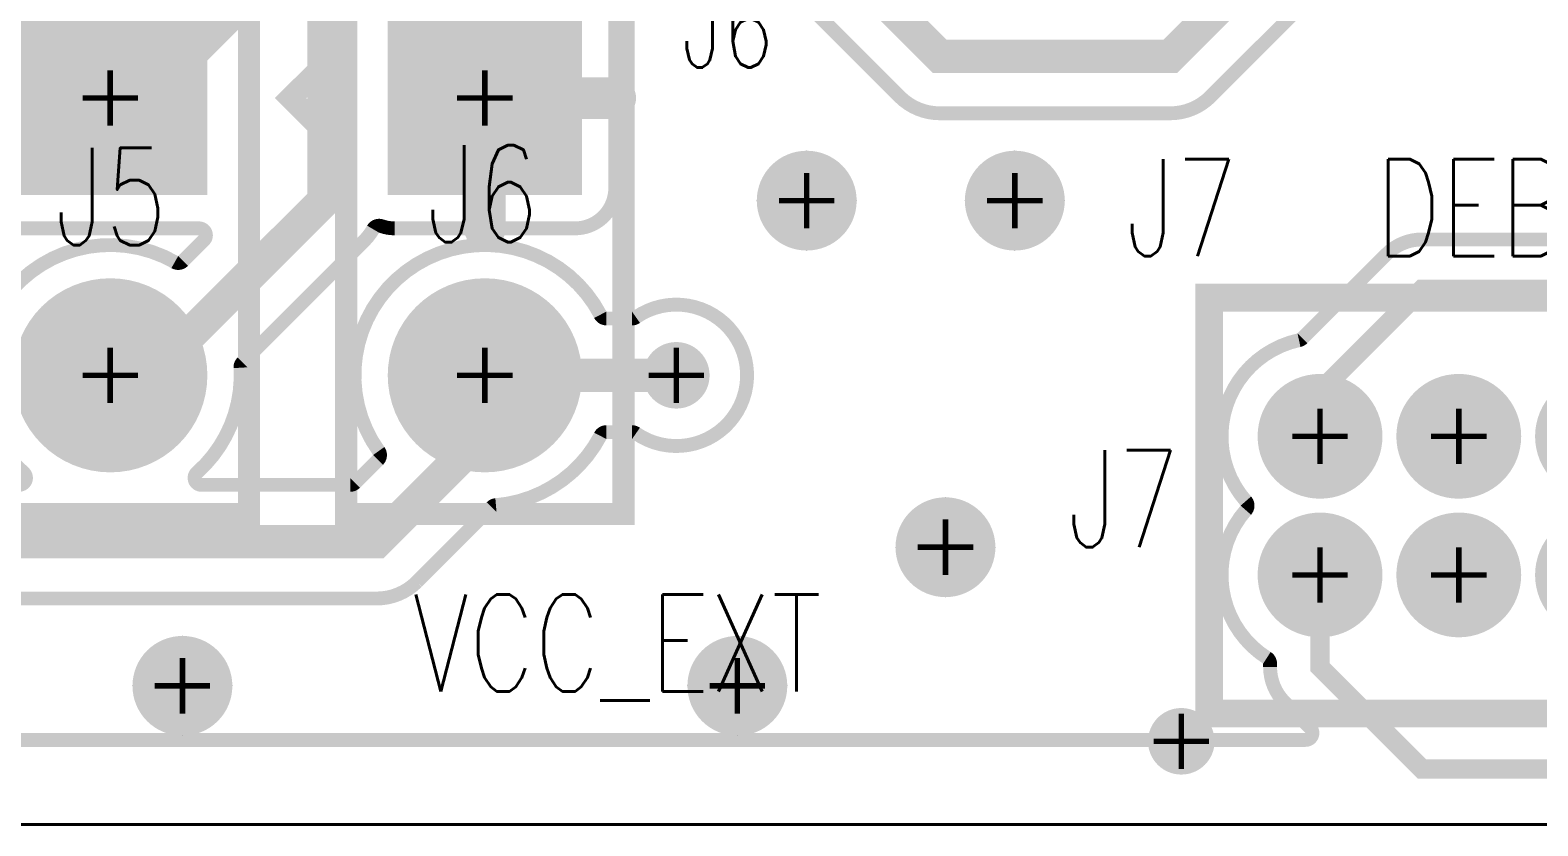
# Model space of a CAD drawing. Extents: x -0.08 to 4.16, y -0.29 to 1.7.
# Drawn here: x 0.495 to 1.039, y -0.001 to 0.286 of the extents above; entities that cross this region are included whole.
import ezdxf

# ---------------------------------------------------------------- set-up
doc = ezdxf.new("R2010")
doc.units = 0
doc.header["$MEASUREMENT"] = 0
for name, pattern in [('SIG_11', [2, 1, 1]), ('SIG_5', [2, 1, 1]), ('SIG_6', [2, 1, 1]), ('SIG_88', [2, 1, 1]), ('SIG_89', [2, 1, 1]), ('SIG_94', [2, 1, 1]), ('SIG_95', [2, 1, 1])]:
    doc.linetypes.add(name, pattern=pattern)
doc.layers.get('0').update_dxf_attribs({"linetype": 'CONTINUOUS'})
for name, color, linetype in [('BOARD_OUTLINE_00', 130, 'CONTINUOUS'), ('DRIL_PLTE_THRU_01', 34, 'CONTINUOUS'), ('DRIL_PLTE_THRU_02', 136, 'CONTINUOUS'), ('DRIL_PLTE_THRU_03', 136, 'CONTINUOUS'), ('DRIL_PLTE_THRU_04', 146, 'CONTINUOUS'), ('DRIL_PLTE_THRU_05', 106, 'CONTINUOUS'), ('DRIL_PLTE_THRU_06', 253, 'CONTINUOUS'), ('DRIL_SYMBOL', 130, 'CONTINUOUS'), ('PADS_BOT', 255, 'CONTINUOUS'), ('PADS_INNER', 43, 'CONTINUOUS'), ('PADS_TOP', 43, 'CONTINUOUS'), ('PADS_XR_121', 2, 'CONTINUOUS'), ('PADS_XR_128', 2, 'CONTINUOUS'), ('PART_NAME_126', 16, 'CONTINUOUS'), ('PART_NAME_127', 1, 'CONTINUOUS'), ('PART_TOP_2DLINE_126', 16, 'CONTINUOUS'), ('PART_TOP_2DLINE_127', 1, 'CONTINUOUS'), ('POUR_OUTLINE_01', 34, 'CONTINUOUS'), ('POUR_PADTHERM_01', 34, 'CONTINUOUS'), ('POUR_VIATHERM_01', 34, 'CONTINUOUS'), ('TEXT_126', 231, 'CONTINUOUS'), ('TRACE_01', 34, 'CONTINUOUS'), ('VIAPTS', 2, 'CONTINUOUS')]:
    doc.layers.add(name, color=color, linetype=linetype)
doc.styles.add('W0$005', font='simplex', dxfattribs={"width": 0.75})

# ---------------------------------------------------------------- blocks, each defined once
blk = doc.blocks.new('BOARD_89')
at = {"layer": 'BOARD_OUTLINE_00', "const_width": 0.001}
blk.add_lwpolyline([(0, 0), (2.71, 0), (2.71, 0.278, -1), (2.804, 0.278), (2.804, 0), (4.155, 0), (4.155, 1.7), (2.804, 1.7), (2.804, 1.41629, -0.917938), (2.71068, 1.40832, -0.060287), (2.71, 1.422), (2.71, 1.7), (0, 1.7)], format="xyb", close=True, dxfattribs=at)
blk = doc.blocks.new('POUR_OUTLINE_2021')
at = {"layer": 'POUR_OUTLINE_01', "const_width": 0.005}
for points in [[(15.0365, 5.8205), (14.9735, 5.7575, -0.198912), (14.959, 5.7515), (14.876, 5.7515, -0.198912), (14.8615, 5.7575), (14.8125, 5.8065, -0.198912)], [(14.759, 5.7895), (14.759, 5.7245, -0.414214), (14.7445, 5.71), (14.6795, 5.71, -0.084259), (14.67472, 5.71081, 0.359663), (14.67173, 5.70971, -0.064937), (14.6685, 5.7055), (14.62465, 5.66166, 0.214131), (14.62392, 5.65974, -0.229568), (14.60822, 5.62187, 0.689671), (14.60988, 5.6175), (14.66347, 5.6175, 0.198912), (14.66524, 5.61823), (14.67348, 5.62647, 0.366553), (14.67375, 5.62969, -1.07082), (14.75362, 5.67884, 0.278792), (14.75583, 5.6775), (14.76503, 5.6775, 0.152896), (14.76646, 5.67795, -1.911678), (14.76646, 5.63605, 0.152896), (14.76503, 5.6365), (14.75583, 5.6365, 0.278792), (14.75362, 5.63516, -0.256004), (14.71599, 5.61017, 0.176894), (14.71444, 5.60945), (14.6875, 5.5825, -0.198912), (14.673, 5.5765), (14.471, 5.5765, -0.198912)], [(14.54412, 5.6175, 0.689671), (14.54578, 5.62187, -0.9006), (14.60025, 5.69784, 0.337767), (14.60326, 5.69825), (14.61074, 5.70573, 0.668179), (14.60897, 5.71), (14.5445, 5.71, -0.414214)], [(14.073, 5.5255), (15.00776, 5.5255, 0.668179), (15.00953, 5.52977), (15.00027, 5.53902, -0.198912), (14.995, 5.55175), (14.995, 5.553, 0.255604), (14.99385, 5.55511, -0.458317), (14.98626, 5.60836, 0.37527), (14.98626, 5.61164, -0.570405), (15.00542, 5.66968, 0.143493), (15.00665, 5.67035), (15.03702, 5.70073, -0.198912), (15.04975, 5.706), (15.36506, 5.706, 0.701251)]]:
    blk.add_lwpolyline(points, format="xyb", dxfattribs=at)
blk = doc.blocks.new('POUR_VIATHERM_2224')
at = {"layer": 'POUR_VIATHERM_01'}
for points in [[(14.603, 5.563), (14.603, 5.563)], [(14.585, 5.545), (14.585, 5.545)], [(14.621, 5.545), (14.621, 5.545)], [(14.603, 5.527), (14.603, 5.527)]]:
    blk.add_lwpolyline(points, dxfattribs=at)
blk = doc.blocks.new('POUR_VIATHERM_2248')
at = {"layer": 'POUR_VIATHERM_01'}
for points in [[(14.803, 5.563), (14.803, 5.563)], [(14.785, 5.545), (14.785, 5.545)], [(14.821, 5.545), (14.821, 5.545)], [(14.803, 5.527), (14.803, 5.527)]]:
    blk.add_lwpolyline(points, dxfattribs=at)
blk = doc.blocks.new('POUR_VIATHERM_2249')
at = {"layer": 'POUR_VIATHERM_01'}
for points in [[(14.878, 5.613), (14.878, 5.613)], [(14.86, 5.595), (14.86, 5.595)], [(14.896, 5.595), (14.896, 5.595)], [(14.878, 5.577), (14.878, 5.577)]]:
    blk.add_lwpolyline(points, dxfattribs=at)
blk = doc.blocks.new('POUR_VIATHERM_2250')
at = {"layer": 'POUR_VIATHERM_01'}
for points in [[(14.903, 5.738), (14.903, 5.738)], [(14.885, 5.72), (14.885, 5.72)], [(14.921, 5.72), (14.921, 5.72)], [(14.903, 5.702), (14.903, 5.702)]]:
    blk.add_lwpolyline(points, dxfattribs=at)
blk = doc.blocks.new('POUR_VIATHERM_2251')
at = {"layer": 'POUR_VIATHERM_01'}
for points in [[(14.828, 5.738), (14.828, 5.738)], [(14.81, 5.72), (14.81, 5.72)], [(14.846, 5.72), (14.846, 5.72)], [(14.828, 5.702), (14.828, 5.702)]]:
    blk.add_lwpolyline(points, dxfattribs=at)
blk = doc.blocks.new('POUR_PADTHERM_2408')
at = {"layer": 'POUR_PADTHERM_01', "const_width": 0.0075}
for points in [[(14.759, 5.76075), (14.7445, 5.76075, 1), (14.7445, 5.75325), (14.759, 5.75325, 1), (14.759, 5.76075)], [(14.71575, 5.71), (14.71575, 5.7245, 1), (14.70825, 5.7245), (14.70825, 5.71, 1), (14.71575, 5.71)]]:
    blk.add_lwpolyline(points, format="xyb", dxfattribs=at)
blk = doc.blocks.new('POUR_HEADER_1')
for name in ['POUR_OUTLINE_2021', 'POUR_PADTHERM_2408', 'POUR_VIATHERM_2251', 'POUR_VIATHERM_2250', 'POUR_VIATHERM_2249', 'POUR_VIATHERM_2224', 'POUR_VIATHERM_2248']:
    blk.add_blockref(name, (-17.378, -6.845))
blk = doc.blocks.new('SMOOTH_0$008')
at = {"const_width": 0.004}
blk.add_lwpolyline([(-0.002, 0, 1), (0.002, 0, 1)], format="xyb", close=True, dxfattribs=at)
blk = doc.blocks.new('PART_BODY_TOP_71')
at = {"layer": 'PART_TOP_2DLINE_126', "const_width": 0.008}
blk.add_lwpolyline([(0, 0.05), (-0.05, 0.05), (-0.05, -0.15), (0.05, -0.15), (0.05, 0.05)], close=True, dxfattribs=at)
blk.add_lwpolyline([(-0.05, 0.02), (-0.07, 0), (-0.05, -0.02)], dxfattribs=at)
at = {"layer": 'PART_TOP_2DLINE_127', "const_width": 0.008}
blk.add_lwpolyline([(0, 0.05), (-0.05, 0.05), (-0.05, -0.15), (0.05, -0.15), (0.05, 0.05)], close=True, dxfattribs=at)
blk.add_lwpolyline([(-0.05, 0.02), (-0.07, 0), (-0.05, -0.02)], dxfattribs=at)
at = {"layer": 'PART_TOP_2DLINE_126'}
for p in [(-0.05, 0.05), (0, 0.05), (0.05, 0.05), (-0.05, 0.02), (-0.07, 0), (-0.05, -0.02), (-0.05, -0.15), (0.05, -0.15)]:
    blk.add_blockref('SMOOTH_0$008', p, dxfattribs=at)
at = {"layer": 'PART_TOP_2DLINE_127'}
for p in [(-0.05, 0.05), (0, 0.05), (0.05, 0.05), (-0.05, 0.02), (-0.07, 0), (-0.05, -0.02), (-0.05, -0.15), (0.05, -0.15)]:
    blk.add_blockref('SMOOTH_0$008', p, dxfattribs=at)
blk = doc.blocks.new('DRIL_SYMBOL_0$035')
at = {"layer": 'DRIL_SYMBOL', "const_width": 0.002}
for points in [[(0, -0.01), (0, 0.01)], [(-0.01, 0), (0.01, 0)]]:
    blk.add_lwpolyline(points, dxfattribs=at)
blk = doc.blocks.new('DRIL_HOLE_0$035')
at = {"const_width": 0.0175}
blk.add_lwpolyline([(-0.00875, 0, 1), (0.00875, 0, 1)], format="xyb", close=True, dxfattribs=at)
blk.add_blockref('DRIL_SYMBOL_0$035', (0, 0))
blk = doc.blocks.new('PAD_33')
at = {"const_width": 0.065}
blk.add_lwpolyline([(-0.0325, 0), (0.0325, 0)], dxfattribs=at)
blk = doc.blocks.new('PAD_34')
at = {"const_width": 0.07}
blk.add_lwpolyline([(-0.035, 0), (0.035, 0)], dxfattribs=at)
blk = doc.blocks.new('STK_TOP_61')
at = {"layer": 'DRIL_PLTE_THRU_01'}
blk.add_blockref('DRIL_HOLE_0$035', (0, 0), dxfattribs=at)
at = {"layer": 'DRIL_PLTE_THRU_02'}
blk.add_blockref('DRIL_HOLE_0$035', (0, 0), dxfattribs=at)
at = {"layer": 'DRIL_PLTE_THRU_03'}
blk.add_blockref('DRIL_HOLE_0$035', (0, 0), dxfattribs=at)
at = {"layer": 'DRIL_PLTE_THRU_04'}
blk.add_blockref('DRIL_HOLE_0$035', (0, 0), dxfattribs=at)
at = {"layer": 'DRIL_PLTE_THRU_05'}
blk.add_blockref('DRIL_HOLE_0$035', (0, 0), dxfattribs=at)
at = {"layer": 'DRIL_PLTE_THRU_06'}
blk.add_blockref('DRIL_HOLE_0$035', (0, 0), dxfattribs=at)
at = {"layer": 'PADS_BOT'}
blk.add_blockref('PAD_33', (0, 0), dxfattribs=at)
at = {"layer": 'PADS_INNER'}
blk.add_blockref('PAD_33', (0, 0), dxfattribs=at)
at = {"layer": 'PADS_TOP'}
blk.add_blockref('PAD_33', (0, 0), dxfattribs=at)
at = {"layer": 'PADS_XR_121'}
blk.add_blockref('PAD_34', (0, 0), dxfattribs=at)
at = {"layer": 'PADS_XR_128'}
blk.add_blockref('PAD_34', (0, 0), dxfattribs=at)
blk = doc.blocks.new('PAD_35')
at = {"const_width": 0.0325}
blk.add_lwpolyline([(0, -0.01625, 1), (0, 0.01625, 1)], format="xyb", close=True, dxfattribs=at)
blk = doc.blocks.new('PAD_36')
at = {"const_width": 0.035}
blk.add_lwpolyline([(0, -0.0175, 1), (0, 0.0175, 1)], format="xyb", close=True, dxfattribs=at)
blk = doc.blocks.new('STK_TOP_60')
at = {"layer": 'DRIL_PLTE_THRU_01'}
blk.add_blockref('DRIL_HOLE_0$035', (0, 0), dxfattribs=at)
at = {"layer": 'DRIL_PLTE_THRU_02'}
blk.add_blockref('DRIL_HOLE_0$035', (0, 0), dxfattribs=at)
at = {"layer": 'DRIL_PLTE_THRU_03'}
blk.add_blockref('DRIL_HOLE_0$035', (0, 0), dxfattribs=at)
at = {"layer": 'DRIL_PLTE_THRU_04'}
blk.add_blockref('DRIL_HOLE_0$035', (0, 0), dxfattribs=at)
at = {"layer": 'DRIL_PLTE_THRU_05'}
blk.add_blockref('DRIL_HOLE_0$035', (0, 0), dxfattribs=at)
at = {"layer": 'DRIL_PLTE_THRU_06'}
blk.add_blockref('DRIL_HOLE_0$035', (0, 0), dxfattribs=at)
at = {"layer": 'PADS_BOT'}
blk.add_blockref('PAD_35', (0, 0), dxfattribs=at)
at = {"layer": 'PADS_INNER'}
blk.add_blockref('PAD_35', (0, 0), dxfattribs=at)
at = {"layer": 'PADS_TOP'}
blk.add_blockref('PAD_35', (0, 0), dxfattribs=at)
at = {"layer": 'PADS_XR_121'}
blk.add_blockref('PAD_36', (0, 0), dxfattribs=at)
at = {"layer": 'PADS_XR_128'}
blk.add_blockref('PAD_36', (0, 0), dxfattribs=at)
blk = doc.blocks.new('SYM_TOP_21')
for name, p in [('PART_BODY_TOP_71', (0, 0)), ('STK_TOP_61', (0, 0)), ('STK_TOP_60', (0, -0.1))]:
    blk.add_blockref(name, p)
blk = doc.blocks.new('PART_TOP_40')
blk.add_blockref('SYM_TOP_21', (0, 0))
at = {"layer": 'PART_NAME_126', "style": 'W0$005', "width": 0.75}
blk.add_text('J5', height=0.02863, dxfattribs=at).set_placement((-0.091, 0.055))
at = {"layer": 'PART_NAME_127', "style": 'W0$005', "width": 0.75}
blk.add_text('J5', height=0.035, dxfattribs=at).set_placement((-0.02, -0.053))
blk = doc.blocks.new('PART_TOP_41')
blk.add_blockref('SYM_TOP_21', (0, 0))
at = {"layer": 'PART_NAME_126', "style": 'W0$005', "width": 0.75}
blk.add_text('J6', height=0.02863, dxfattribs=at).set_placement((0.071, 0.011))
at = {"layer": 'PART_NAME_127', "style": 'W0$005', "width": 0.75}
blk.add_text('J6', height=0.035, dxfattribs=at).set_placement((-0.021, -0.052))
blk = doc.blocks.new('SMOOTH_0$01')
at = {"const_width": 0.005}
blk.add_lwpolyline([(-0.0025, 0, 1), (0.0025, 0, 1)], format="xyb", close=True, dxfattribs=at)
blk = doc.blocks.new('PART_BODY_TOP_85')
at = {"layer": 'PART_TOP_2DLINE_126', "const_width": 0.01}
blk.add_lwpolyline([(-0.04, 0.1), (0.24, 0.1), (0.24, -0.05), (-0.04, -0.05)], close=True, dxfattribs=at)
blk.add_lwpolyline([(-0.03563, -0.05563), (-0.00563, -0.08563), (0.02562, -0.05438)], dxfattribs=at)
at = {"layer": 'PART_TOP_2DLINE_127', "const_width": 0.01}
blk.add_lwpolyline([(-0.04, 0.1), (0.24, 0.1), (0.24, -0.05), (-0.04, -0.05)], close=True, dxfattribs=at)
blk.add_lwpolyline([(-0.03563, -0.05563), (-0.00563, -0.08563), (0.02562, -0.05438)], dxfattribs=at)
at = {"layer": 'PART_TOP_2DLINE_126'}
for p in [(-0.04, 0.1), (0.24, 0.1), (-0.04, -0.05), (0.24, -0.05), (-0.03563, -0.05563), (0.02562, -0.05438), (-0.00563, -0.08563)]:
    blk.add_blockref('SMOOTH_0$01', p, dxfattribs=at)
at = {"layer": 'PART_TOP_2DLINE_127'}
for p in [(-0.04, 0.1), (0.24, 0.1), (-0.04, -0.05), (0.24, -0.05), (-0.03563, -0.05563), (0.02562, -0.05438), (-0.00563, -0.08563)]:
    blk.add_blockref('SMOOTH_0$01', p, dxfattribs=at)
blk = doc.blocks.new('DRIL_SYMBOL_0$028')
at = {"layer": 'DRIL_SYMBOL', "const_width": 0.002}
for points in [[(0, -0.01), (0, 0.01)], [(-0.01, 0), (0.01, 0)]]:
    blk.add_lwpolyline(points, dxfattribs=at)
blk = doc.blocks.new('DRIL_HOLE_0$028')
at = {"const_width": 0.014}
blk.add_lwpolyline([(-0.007, 0, 1), (0.007, 0, 1)], format="xyb", close=True, dxfattribs=at)
blk.add_blockref('DRIL_SYMBOL_0$028', (0, 0))
blk = doc.blocks.new('PAD_58')
at = {"const_width": 0.021}
blk.add_lwpolyline([(0, -0.0105, 1), (0, 0.0105, 1)], format="xyb", close=True, dxfattribs=at)
blk = doc.blocks.new('PAD_56')
at = {"const_width": 0.0225}
blk.add_lwpolyline([(0, -0.01125, 1), (0, 0.01125, 1)], format="xyb", close=True, dxfattribs=at)
blk = doc.blocks.new('STK_TOP_220')
at = {"layer": 'DRIL_PLTE_THRU_01'}
blk.add_blockref('DRIL_HOLE_0$028', (0, 0), dxfattribs=at)
at = {"layer": 'DRIL_PLTE_THRU_02'}
blk.add_blockref('DRIL_HOLE_0$028', (0, 0), dxfattribs=at)
at = {"layer": 'DRIL_PLTE_THRU_03'}
blk.add_blockref('DRIL_HOLE_0$028', (0, 0), dxfattribs=at)
at = {"layer": 'DRIL_PLTE_THRU_04'}
blk.add_blockref('DRIL_HOLE_0$028', (0, 0), dxfattribs=at)
at = {"layer": 'DRIL_PLTE_THRU_05'}
blk.add_blockref('DRIL_HOLE_0$028', (0, 0), dxfattribs=at)
at = {"layer": 'DRIL_PLTE_THRU_06'}
blk.add_blockref('DRIL_HOLE_0$028', (0, 0), dxfattribs=at)
at = {"layer": 'PADS_BOT'}
blk.add_blockref('PAD_58', (0, 0), dxfattribs=at)
at = {"layer": 'PADS_INNER'}
blk.add_blockref('PAD_58', (0, 0), dxfattribs=at)
at = {"layer": 'PADS_TOP'}
blk.add_blockref('PAD_58', (0, 0), dxfattribs=at)
at = {"layer": 'PADS_XR_121'}
blk.add_blockref('PAD_56', (0, 0), dxfattribs=at)
at = {"layer": 'PADS_XR_128'}
blk.add_blockref('PAD_56', (0, 0), dxfattribs=at)
blk = doc.blocks.new('SYM_TOP_35')
for name, p in [('PART_BODY_TOP_85', (0, 0)), ('STK_TOP_220', (0, 0.05)), ('STK_TOP_220', (0.05, 0.05)), ('STK_TOP_220', (0.1, 0.05)), ('STK_TOP_220', (0.15, 0.05)), ('STK_TOP_220', (0.2, 0.05)), ('STK_TOP_220', (0, 0)), ('STK_TOP_220', (0.05, 0)), ('STK_TOP_220', (0.1, 0)), ('STK_TOP_220', (0.15, 0)), ('STK_TOP_220', (0.2, 0))]:
    blk.add_blockref(name, p)
blk = doc.blocks.new('PART_TOP_95')
blk.add_blockref('SYM_TOP_35', (0, 0))
at = {"layer": 'PART_NAME_126', "style": 'W0$005', "width": 0.75}
blk.add_text('J7', height=0.035, rotation=180, dxfattribs=at).set_placement((0.27, -0.065))
at = {"layer": 'PART_NAME_127', "style": 'W0$005', "width": 0.75}
blk.add_text('J7', height=0.035, rotation=180, dxfattribs=at).set_placement((0.291, 0.04))
blk = doc.blocks.new('SMOOTH_0$007')
at = {"const_width": 0.0035}
blk.add_lwpolyline([(-0.00175, 0, 1), (0.00175, 0, 1)], format="xyb", close=True, dxfattribs=at)
blk = doc.blocks.new('SMOOTH_0$012')
at = {"const_width": 0.006}
blk.add_lwpolyline([(-0.003, 0, 1), (0.003, 0, 1)], format="xyb", close=True, dxfattribs=at)
blk = doc.blocks.new('DRIL_SYMBOL_0$018')
at = {"layer": 'DRIL_SYMBOL', "const_width": 0.002}
for points in [[(0, -0.01), (0, 0.01)], [(-0.01, 0), (0.01, 0)]]:
    blk.add_lwpolyline(points, dxfattribs=at)
blk = doc.blocks.new('DRIL_HOLE_0$018')
at = {"const_width": 0.009}
blk.add_lwpolyline([(-0.0045, 0, 1), (0.0045, 0, 1)], format="xyb", close=True, dxfattribs=at)
blk.add_blockref('DRIL_SYMBOL_0$018', (0, 0))
blk = doc.blocks.new('PAD_54')
at = {"const_width": 0.018}
blk.add_lwpolyline([(0, -0.009, 1), (0, 0.009, 1)], format="xyb", close=True, dxfattribs=at)
blk = doc.blocks.new('STK_TOP_10')
at = {"layer": 'DRIL_PLTE_THRU_01'}
blk.add_blockref('DRIL_HOLE_0$018', (0, 0), dxfattribs=at)
at = {"layer": 'DRIL_PLTE_THRU_02'}
blk.add_blockref('DRIL_HOLE_0$018', (0, 0), dxfattribs=at)
at = {"layer": 'DRIL_PLTE_THRU_03'}
blk.add_blockref('DRIL_HOLE_0$018', (0, 0), dxfattribs=at)
at = {"layer": 'DRIL_PLTE_THRU_04'}
blk.add_blockref('DRIL_HOLE_0$018', (0, 0), dxfattribs=at)
at = {"layer": 'DRIL_PLTE_THRU_05'}
blk.add_blockref('DRIL_HOLE_0$018', (0, 0), dxfattribs=at)
at = {"layer": 'DRIL_PLTE_THRU_06'}
blk.add_blockref('DRIL_HOLE_0$018', (0, 0), dxfattribs=at)
at = {"layer": 'PADS_BOT'}
blk.add_blockref('PAD_54', (0, 0), dxfattribs=at)
at = {"layer": 'PADS_INNER'}
blk.add_blockref('PAD_54', (0, 0), dxfattribs=at)
at = {"layer": 'PADS_TOP'}
blk.add_blockref('PAD_54', (0, 0), dxfattribs=at)
blk = doc.blocks.new('SYM_TOP_10')
blk.add_blockref('STK_TOP_10', (0, 0))
blk = doc.blocks.new('DRIL_SYMBOL_0$008')
at = {"layer": 'DRIL_SYMBOL', "const_width": 0.002}
for points in [[(0, -0.01), (0, 0.01)], [(-0.01, 0), (0.01, 0)]]:
    blk.add_lwpolyline(points, dxfattribs=at)
blk = doc.blocks.new('DRIL_HOLE_0$008')
at = {"const_width": 0.004}
blk.add_lwpolyline([(-0.002, 0, 1), (0.002, 0, 1)], format="xyb", close=True, dxfattribs=at)
blk.add_blockref('DRIL_SYMBOL_0$008', (0, 0))
blk = doc.blocks.new('PAD_79')
at = {"const_width": 0.012}
blk.add_lwpolyline([(0, -0.006, 1), (0, 0.006, 1)], format="xyb", close=True, dxfattribs=at)
blk = doc.blocks.new('PAD_80')
at = {"const_width": 0.011}
blk.add_lwpolyline([(0, -0.0055, 1), (0, 0.0055, 1)], format="xyb", close=True, dxfattribs=at)
blk = doc.blocks.new('STK_TOP_129')
at = {"layer": 'DRIL_PLTE_THRU_01'}
blk.add_blockref('DRIL_HOLE_0$008', (0, 0), dxfattribs=at)
at = {"layer": 'DRIL_PLTE_THRU_02'}
blk.add_blockref('DRIL_HOLE_0$008', (0, 0), dxfattribs=at)
at = {"layer": 'DRIL_PLTE_THRU_03'}
blk.add_blockref('DRIL_HOLE_0$008', (0, 0), dxfattribs=at)
at = {"layer": 'DRIL_PLTE_THRU_04'}
blk.add_blockref('DRIL_HOLE_0$008', (0, 0), dxfattribs=at)
at = {"layer": 'DRIL_PLTE_THRU_05'}
blk.add_blockref('DRIL_HOLE_0$008', (0, 0), dxfattribs=at)
at = {"layer": 'DRIL_PLTE_THRU_06'}
blk.add_blockref('DRIL_HOLE_0$008', (0, 0), dxfattribs=at)
at = {"layer": 'PADS_BOT'}
blk.add_blockref('PAD_79', (0, 0), dxfattribs=at)
at = {"layer": 'PADS_INNER'}
blk.add_blockref('PAD_79', (0, 0), dxfattribs=at)
at = {"layer": 'PADS_TOP'}
blk.add_blockref('PAD_80', (0, 0), dxfattribs=at)
blk = doc.blocks.new('SYM_TOP_11')
blk.add_blockref('STK_TOP_129', (0, 0))

msp = doc.modelspace()

# ---------------------------------------------------------------- linework, layer by layer
at = {"layer": 'TRACE_01', "linetype": 'SIG_94', "const_width": 0.012}
msp.add_lwpolyline([(0.524, 0.262), (0.537, 0.262), (0.576, 0.301), (0.576, 0.331), (0.635, 0.39), (0.635, 0.427), (0.6585, 0.4505), (0.679, 0.4505)], dxfattribs=at)
at = {"layer": 'TRACE_01', "linetype": 'SIG_95', "const_width": 0.012}
msp.add_lwpolyline([(0.774, 0.4035), (0.774, 0.326), (0.823, 0.277), (0.906, 0.277), (0.969, 0.34), (0.969, 0.4035)], dxfattribs=at)
at = {"layer": 'TRACE_01', "linetype": 'SIG_89', "const_width": 0.012}
msp.add_lwpolyline([(0.524, 0.162), (0.538, 0.162), (0.601, 0.225), (0.601, 0.299), (0.626, 0.324), (0.669, 0.324), (0.678, 0.333), (0.678, 0.343)], dxfattribs=at)
at = {"layer": 'TRACE_01', "linetype": 'SIG_5', "const_width": 0.007}
msp.add_lwpolyline([(0.96, 0.14), (0.96, 0.15625), (0.99675, 0.193), (2.20325, 0.193), (2.24, 0.15625), (2.24, 0.085)], dxfattribs=at)
at = {"layer": 'TRACE_01', "linetype": 'SIG_88', "const_width": 0.012}
for points in [[(0.379, 0.162), (0.379, 0.141), (0.418, 0.102), (0.62, 0.102), (0.659, 0.141), (0.659, 0.162)], [(0.659, 0.162), (0.728, 0.162)]]:
    msp.add_lwpolyline(points, dxfattribs=at)
at = {"layer": 'TRACE_01', "linetype": 'SIG_6', "const_width": 0.007}
msp.add_lwpolyline([(0.96, 0.09), (0.96, 0.05675), (0.99675, 0.02), (2.15325, 0.02), (2.19, 0.05675), (2.19, 0.085)], dxfattribs=at)

# ---------------------------------------------------------------- block references
for name, p in [('BOARD_89', (0, 0)), ('PART_TOP_40', (0.524, 0.262)), ('PART_TOP_41', (0.659, 0.262))]:
    msp.add_blockref(name, p)
at = {"linetype": 'SIG_11'}
msp.add_blockref('POUR_HEADER_1', (3.325, 1.35), dxfattribs=at)
at = {"rotation": 180}
msp.add_blockref('PART_TOP_95', (1.16, 0.14), dxfattribs=at)
at = {"layer": 'TRACE_01'}
for name, p in [('SMOOTH_0$012', (0.823, 0.277)), ('SMOOTH_0$012', (0.906, 0.277)), ('SMOOTH_0$012', (0.524, 0.262)), ('SMOOTH_0$012', (0.537, 0.262)), ('SMOOTH_0$012', (0.601, 0.225)), ('SMOOTH_0$007', (0.99675, 0.193)), ('SMOOTH_0$012', (0.524, 0.162)), ('SMOOTH_0$012', (0.538, 0.162)), ('SMOOTH_0$012', (0.659, 0.162)), ('SMOOTH_0$012', (0.659, 0.162)), ('SMOOTH_0$012', (0.728, 0.162)), ('SMOOTH_0$007', (0.96, 0.15625)), ('SMOOTH_0$012', (0.659, 0.141)), ('SMOOTH_0$007', (0.96, 0.14)), ('SMOOTH_0$012', (0.62, 0.102)), ('SMOOTH_0$007', (0.96, 0.09)), ('SMOOTH_0$007', (0.96, 0.05675)), ('SMOOTH_0$007', (0.99675, 0.02))]:
    msp.add_blockref(name, p, dxfattribs=at)
at = {"layer": 'VIAPTS', "linetype": 'SIG_11'}
for name, p in [('SYM_TOP_10', (0.775, 0.225)), ('SYM_TOP_10', (0.85, 0.225)), ('SYM_TOP_10', (0.825, 0.1)), ('SYM_TOP_10', (0.55, 0.05)), ('SYM_TOP_10', (0.75, 0.05)), ('SYM_TOP_11', (0.91, 0.03))]:
    msp.add_blockref(name, p, dxfattribs=at)
at = {"layer": 'VIAPTS', "linetype": 'SIG_88'}
msp.add_blockref('SYM_TOP_11', (0.728, 0.162), dxfattribs=at)

# ---------------------------------------------------------------- texts
at = {"layer": 'TEXT_126', "style": 'W0$005', "width": 0.75}
for s, p in [('DEBUG', (0.98, 0.205)), ('VCC_EXT', (0.633, 0.048))]:
    msp.add_text(s, height=0.035, dxfattribs=at).set_placement(p)

doc.saveas('drawing.dxf')
